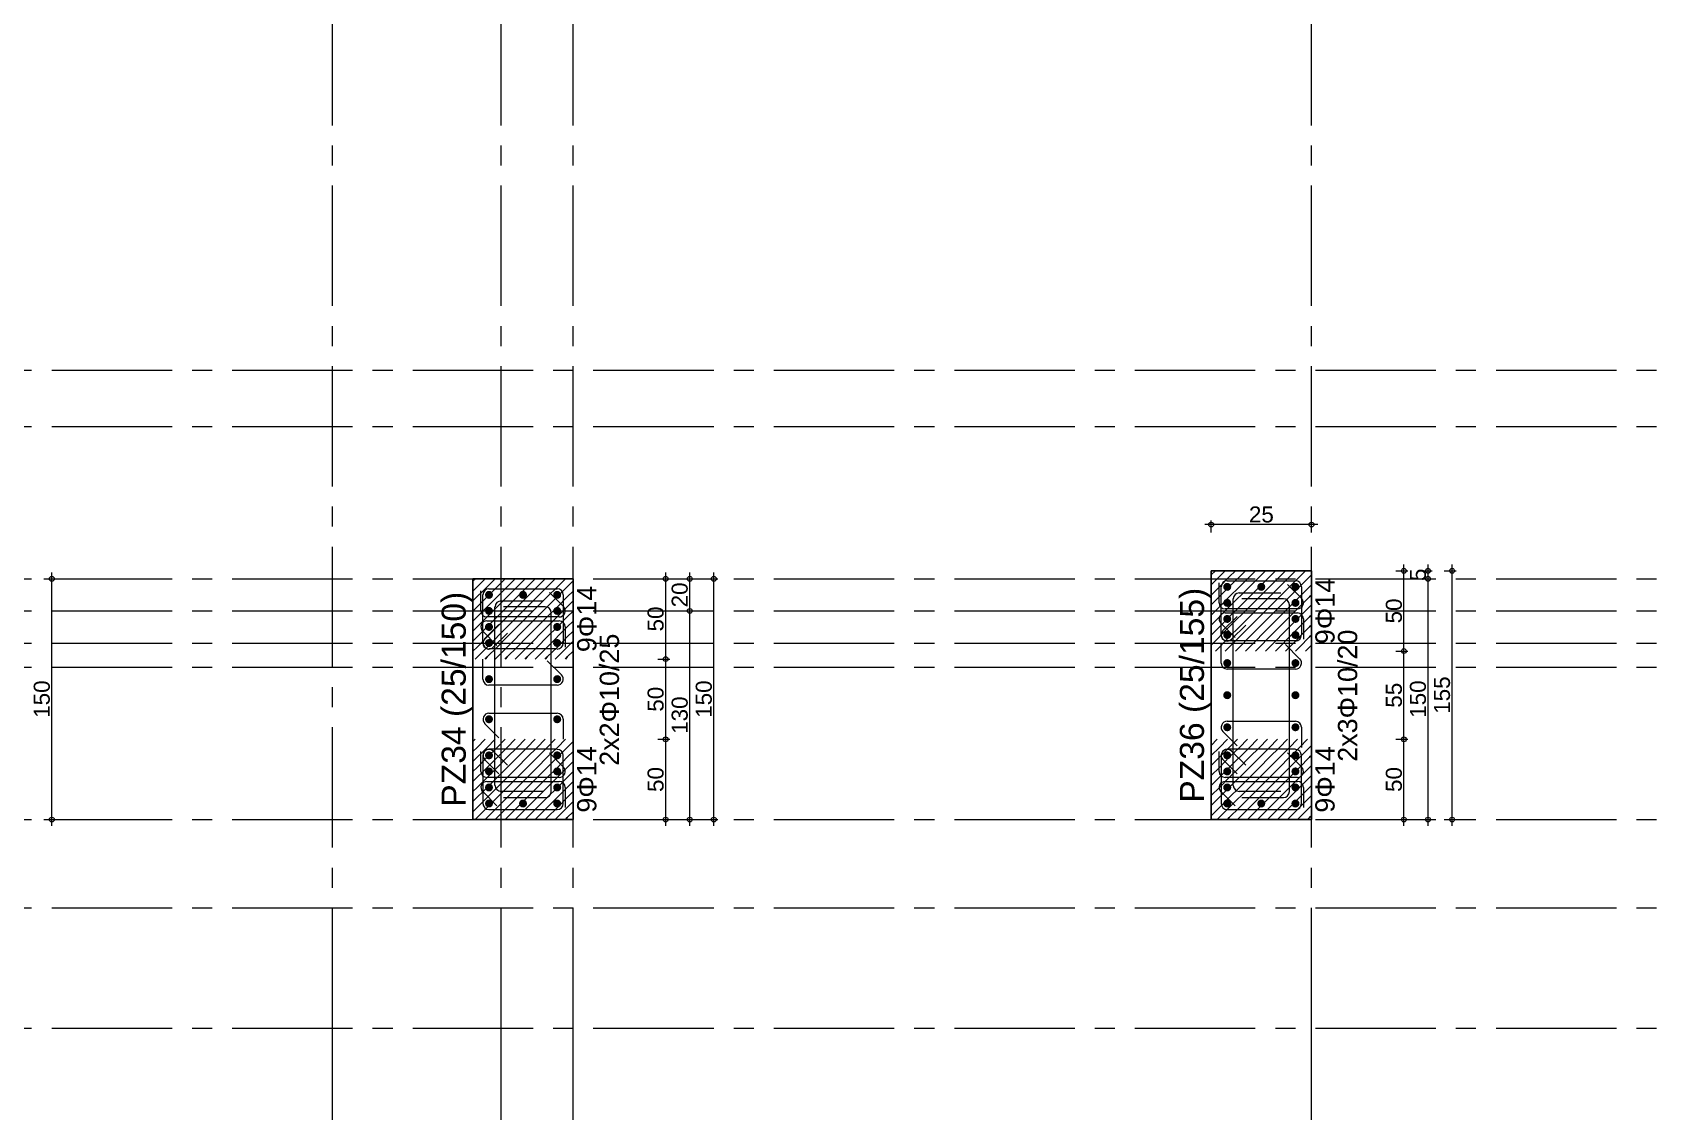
# Model space of a CAD drawing. Header units: millimetres. Extents: x 2232 to 85269, y -3593 to 5869.
# Drawn here: x 21319 to 22336, y 3123 to 3795 of the extents above; entities that cross this region are included whole.
import ezdxf

# ---------------------------------------------------------------- set-up
doc = ezdxf.new("R2010")
doc.units = ezdxf.units.MM
doc.linetypes.add('CENTER2', pattern=[112.5, 75, -12.5, 12.5, -12.5])
doc.linetypes.add('DASHDOT2', pattern=[12.7, 6.35, -3.175, 0, -3.175])
doc.layers.add('aks', color=251, linetype='DASHDOT2', lineweight=35)
for name, color, linetype in [('Donatı Yazısı', 7, 'Continuous'), ('Donatı Çizgisi', 7, 'Continuous'), ('Kolon', 7, 'Continuous'), ('Ölçülendirme', 7, 'Continuous')]:
    doc.layers.add(name, color=color, linetype=linetype)
doc.styles.add('arial_1_18', font='arial.ttf', dxfattribs={"height": 0.2})

# ---------------------------------------------------------------- blocks, each defined once
blk = doc.blocks.new('IDE999Entity6705')
at = {"layer": 'aks', "color": 250, "linetype": 'CENTER2', "lineweight": 5}
for points in [[(7721.2, 200), (7721.2, 2530)], [(7721.2, -100), (7721.2, 200)]]:
    blk.add_lwpolyline(points, dxfattribs=at)
blk = doc.blocks.new('IDE999Entity6712')
at = {"layer": 'aks', "color": 250, "linetype": 'CENTER2', "lineweight": 5}
for points in [[(8226.2, 200), (8226.2, 2530)], [(8226.2, -100), (8226.2, 200)]]:
    blk.add_lwpolyline(points, dxfattribs=at)
blk = doc.blocks.new('IDE999Entity6713')
at = {"layer": 'aks', "color": 250, "linetype": 'CENTER2', "lineweight": 5}
for points in [[(7616.2, 200), (7616.2, 2530)], [(7616.2, -100), (7616.2, 200)]]:
    blk.add_lwpolyline(points, dxfattribs=at)
blk = doc.blocks.new('IDE999Entity6714')
at = {"layer": 'aks', "color": 250, "linetype": 'CENTER2', "lineweight": 5}
for points in [[(7766.2, 200), (7766.2, 2530)], [(7766.2, -100), (7766.2, 200)]]:
    blk.add_lwpolyline(points, dxfattribs=at)
blk = doc.blocks.new('IDE999Entity6728')
at = {"layer": 'aks', "color": 250, "linetype": 'CENTER2', "lineweight": 5}
blk.add_lwpolyline([(6766.2, 610), (10026.2, 610)], dxfattribs=at)
blk = doc.blocks.new('IDE999Entity6729')
at = {"layer": 'aks', "color": 250, "linetype": 'CENTER2', "lineweight": 5}
blk.add_lwpolyline([(6766.2, 460), (10026.2, 460)], dxfattribs=at)
blk = doc.blocks.new('IDE999Entity6730')
at = {"layer": 'aks', "color": 250, "linetype": 'CENTER2', "lineweight": 5}
blk.add_lwpolyline([(6766.2, 480), (10026.2, 480)], dxfattribs=at)
blk = doc.blocks.new('IDE999Entity6731')
at = {"layer": 'aks', "color": 250, "linetype": 'CENTER2', "lineweight": 5}
blk.add_lwpolyline([(6766.2, 440), (10026.2, 440)], dxfattribs=at)
blk = doc.blocks.new('IDE999Entity6732')
at = {"layer": 'aks', "color": 250, "linetype": 'CENTER2', "lineweight": 5}
blk.add_lwpolyline([(6766.2, 575), (10026.2, 575)], dxfattribs=at)
blk = doc.blocks.new('IDE999Entity6733')
at = {"layer": 'aks', "color": 250, "linetype": 'CENTER2', "lineweight": 5}
blk.add_lwpolyline([(6766.2, 425), (10026.2, 425)], dxfattribs=at)
blk = doc.blocks.new('IDE999Entity6734')
at = {"layer": 'aks', "color": 250, "linetype": 'CENTER2', "lineweight": 5}
blk.add_lwpolyline([(6766.2, 330), (10026.2, 330)], dxfattribs=at)
blk = doc.blocks.new('IDE999Entity6735')
at = {"layer": 'aks', "color": 250, "linetype": 'CENTER2', "lineweight": 5}
blk.add_lwpolyline([(6766.2, 275), (10026.2, 275)], dxfattribs=at)
blk = doc.blocks.new('IDE999Entity6736')
at = {"layer": 'aks', "color": 250, "linetype": 'CENTER2', "lineweight": 5}
blk.add_lwpolyline([(6766.2, 200), (10026.2, 200)], dxfattribs=at)

msp = doc.modelspace()

# ---------------------------------------------------------------- hatches: boundary and pattern name
at = {"layer": 'Donatı Çizgisi', "linetype": 'Continuous', "lineweight": 5}
h = msp.add_hatch(color=5, dxfattribs=at)
edge = h.paths.add_edge_path(flags=0)
edge.add_arc((22063.2, 3449.6), 2.5, 0, 360)
h = msp.add_hatch(color=5, dxfattribs=at)
edge = h.paths.add_edge_path(flags=0)
edge.add_arc((22084.4, 3449.6), 2.5, 0, 360)
h = msp.add_hatch(color=5, dxfattribs=at)
edge = h.paths.add_edge_path(flags=0)
edge.add_arc((22105.7, 3449.6), 2.5, 0, 360)
h = msp.add_hatch(color=5, dxfattribs=at)
edge = h.paths.add_edge_path(flags=0)
edge.add_arc((21603.2, 3444.6), 2.5, 0, 360)
h = msp.add_hatch(color=5, dxfattribs=at)
edge = h.paths.add_edge_path(flags=0)
edge.add_arc((21624.4, 3444.6), 2.5, 0, 360)
h = msp.add_hatch(color=5, dxfattribs=at)
edge = h.paths.add_edge_path(flags=0)
edge.add_arc((21645.7, 3444.6), 2.5, 0, 360)
h = msp.add_hatch(color=5, dxfattribs=at)
edge = h.paths.add_edge_path(flags=0)
edge.add_arc((22063.2, 3439.6), 2.5, 0, 360)
h = msp.add_hatch(color=5, dxfattribs=at)
edge = h.paths.add_edge_path(flags=0)
edge.add_arc((22105.7, 3439.6), 2.5, 0, 360)
h = msp.add_hatch(color=5, dxfattribs=at)
edge = h.paths.add_edge_path(flags=0)
edge.add_arc((21603.2, 3434.6), 2.5, 0, 360)
h = msp.add_hatch(color=5, dxfattribs=at)
edge = h.paths.add_edge_path(flags=0)
edge.add_arc((21645.7, 3434.6), 2.5, 0, 360)
h = msp.add_hatch(color=5, dxfattribs=at)
edge = h.paths.add_edge_path(flags=0)
edge.add_arc((22063.2, 3429.6), 2.5, 0, 360)
h = msp.add_hatch(color=5, dxfattribs=at)
edge = h.paths.add_edge_path(flags=0)
edge.add_arc((22105.7, 3429.6), 2.5, 0, 360)
h = msp.add_hatch(color=5, dxfattribs=at)
edge = h.paths.add_edge_path(flags=0)
edge.add_arc((21603.2, 3424.6), 2.5, 0, 360)
h = msp.add_hatch(color=5, dxfattribs=at)
edge = h.paths.add_edge_path(flags=0)
edge.add_arc((21645.7, 3424.6), 2.5, 0, 360)
h = msp.add_hatch(color=5, dxfattribs=at)
edge = h.paths.add_edge_path(flags=0)
edge.add_arc((22063.2, 3419.6), 2.5, 0, 360)
h = msp.add_hatch(color=5, dxfattribs=at)
edge = h.paths.add_edge_path(flags=0)
edge.add_arc((22105.7, 3419.6), 2.5, 0, 360)
h = msp.add_hatch(color=5, dxfattribs=at)
edge = h.paths.add_edge_path(flags=0)
edge.add_arc((21603.2, 3414.6), 2.5, 0, 360)
h = msp.add_hatch(color=5, dxfattribs=at)
edge = h.paths.add_edge_path(flags=0)
edge.add_arc((21645.7, 3414.6), 2.5, 0, 360)
h = msp.add_hatch(color=5, dxfattribs=at)
edge = h.paths.add_edge_path(flags=0)
edge.add_arc((22063.2, 3402.1), 2.5, 0, 360)
h = msp.add_hatch(color=5, dxfattribs=at)
edge = h.paths.add_edge_path(flags=0)
edge.add_arc((22105.7, 3402.1), 2.5, 0, 360)
h = msp.add_hatch(color=5, dxfattribs=at)
edge = h.paths.add_edge_path(flags=0)
edge.add_arc((21603.2, 3392.1), 2.5, 0, 360)
h = msp.add_hatch(color=5, dxfattribs=at)
edge = h.paths.add_edge_path(flags=0)
edge.add_arc((21645.7, 3392.1), 2.5, 0, 360)
h = msp.add_hatch(color=5, dxfattribs=at)
edge = h.paths.add_edge_path(flags=0)
edge.add_arc((22063.2, 3382.1), 2.5, 0, 360)
h = msp.add_hatch(color=5, dxfattribs=at)
edge = h.paths.add_edge_path(flags=0)
edge.add_arc((22105.7, 3382.1), 2.5, 0, 360)
h = msp.add_hatch(color=5, dxfattribs=at)
edge = h.paths.add_edge_path(flags=0)
edge.add_arc((21603.2, 3367.1), 2.5, 0, 360)
h = msp.add_hatch(color=5, dxfattribs=at)
edge = h.paths.add_edge_path(flags=0)
edge.add_arc((21645.7, 3367.1), 2.5, 0, 360)
h = msp.add_hatch(color=5, dxfattribs=at)
edge = h.paths.add_edge_path(flags=0)
edge.add_arc((22063.2, 3362.1), 2.5, 0, 360)
h = msp.add_hatch(color=5, dxfattribs=at)
edge = h.paths.add_edge_path(flags=0)
edge.add_arc((22105.7, 3362.1), 2.5, 0, 360)
h = msp.add_hatch(color=5, dxfattribs=at)
edge = h.paths.add_edge_path(flags=0)
edge.add_arc((21603.2, 3344.6), 2.5, 0, 360)
h = msp.add_hatch(color=5, dxfattribs=at)
edge = h.paths.add_edge_path(flags=0)
edge.add_arc((21645.7, 3344.6), 2.5, 0, 360)
h = msp.add_hatch(color=5, dxfattribs=at)
edge = h.paths.add_edge_path(flags=0)
edge.add_arc((22063.2, 3344.6), 2.5, 0, 360)
h = msp.add_hatch(color=5, dxfattribs=at)
edge = h.paths.add_edge_path(flags=0)
edge.add_arc((22105.7, 3344.6), 2.5, 0, 360)
h = msp.add_hatch(color=5, dxfattribs=at)
edge = h.paths.add_edge_path(flags=0)
edge.add_arc((21603.2, 3334.6), 2.5, 0, 360)
h = msp.add_hatch(color=5, dxfattribs=at)
edge = h.paths.add_edge_path(flags=0)
edge.add_arc((21645.7, 3334.6), 2.5, 0, 360)
h = msp.add_hatch(color=5, dxfattribs=at)
edge = h.paths.add_edge_path(flags=0)
edge.add_arc((22063.2, 3334.6), 2.5, 0, 360)
h = msp.add_hatch(color=5, dxfattribs=at)
edge = h.paths.add_edge_path(flags=0)
edge.add_arc((22105.7, 3334.6), 2.5, 0, 360)
h = msp.add_hatch(color=5, dxfattribs=at)
edge = h.paths.add_edge_path(flags=0)
edge.add_arc((21603.2, 3324.6), 2.5, 0, 360)
h = msp.add_hatch(color=5, dxfattribs=at)
edge = h.paths.add_edge_path(flags=0)
edge.add_arc((21645.7, 3324.6), 2.5, 0, 360)
h = msp.add_hatch(color=5, dxfattribs=at)
edge = h.paths.add_edge_path(flags=0)
edge.add_arc((22063.2, 3324.6), 2.5, 0, 360)
h = msp.add_hatch(color=5, dxfattribs=at)
edge = h.paths.add_edge_path(flags=0)
edge.add_arc((22105.7, 3324.6), 2.5, 0, 360)
h = msp.add_hatch(color=5, dxfattribs=at)
edge = h.paths.add_edge_path(flags=0)
edge.add_arc((21603.2, 3314.6), 2.5, 0, 360)
h = msp.add_hatch(color=5, dxfattribs=at)
edge = h.paths.add_edge_path(flags=0)
edge.add_arc((21624.4, 3314.6), 2.5, 0, 360)
h = msp.add_hatch(color=5, dxfattribs=at)
edge = h.paths.add_edge_path(flags=0)
edge.add_arc((21645.7, 3314.6), 2.5, 0, 360)
h = msp.add_hatch(color=5, dxfattribs=at)
edge = h.paths.add_edge_path(flags=0)
edge.add_arc((22063.2, 3314.6), 2.5, 0, 360)
h = msp.add_hatch(color=5, dxfattribs=at)
edge = h.paths.add_edge_path(flags=0)
edge.add_arc((22084.4, 3314.6), 2.5, 0, 360)
h = msp.add_hatch(color=5, dxfattribs=at)
edge = h.paths.add_edge_path(flags=0)
edge.add_arc((22105.7, 3314.6), 2.5, 0, 360)

# ---------------------------------------------------------------- linework, layer by layer
at = {"layer": 'Donatı Çizgisi', "color": 1, "linetype": 'Continuous', "lineweight": 5}
for points in [[(22058.2, 3439.6), (22058.2, 3452.1)], [(22100.8, 3451.1), (22109.6, 3442.3)], [(21598.2, 3434.6), (21598.2, 3447.1)], [(21610.7, 3440.9), (21636.7, 3440.9)], [(21640.8, 3446.1), (21649.6, 3437.3)], [(22066.9, 3325.9), (22066.9, 3442.1)], [(22070.7, 3445.9), (22096.7, 3445.9)], [(22098.2, 3442.1), (22072.2, 3442.1)], [(21646.9, 3430.9), (21601.9, 3430.9)], [(21606.9, 3325.9), (21606.9, 3437.1)], [(21638.2, 3437.1), (21612.2, 3437.1)], [(21641.9, 3322.1), (21641.9, 3433.4)], [(22106.9, 3435.9), (22061.9, 3435.9)], [(22061.9, 3433.4), (22106.9, 3433.4)], [(22101.9, 3322.1), (22101.9, 3438.4)], [(22110.7, 3429.6), (22110.7, 3417.1)], [(21608.1, 3413.1), (21599.3, 3422)], [(21601.9, 3428.4), (21646.9, 3428.4)], [(21650.7, 3424.6), (21650.7, 3412.1)], [(22068.1, 3418.1), (22059.3, 3427)], [(22059.4, 3402.1), (22059.4, 3414.6)], [(22099.5, 3413.6), (22108.3, 3404.8)], [(21599.4, 3392.1), (21599.4, 3404.6)], [(21639.5, 3403.6), (21648.3, 3394.8)], [(22105.7, 3398.4), (22063.2, 3398.4)], [(21645.7, 3388.4), (21603.2, 3388.4)], [(21603.2, 3370.9), (21645.7, 3370.9)], [(21609.4, 3355.6), (21600.5, 3364.5)], [(21649.4, 3367.1), (21649.4, 3354.6)], [(22069.4, 3350.6), (22060.5, 3359.5)], [(22063.2, 3365.9), (22105.7, 3365.9)], [(22109.4, 3362.1), (22109.4, 3349.6)], [(21598.2, 3334.6), (21598.2, 3347.1)], [(22058.2, 3334.6), (22058.2, 3347.1)], [(21640.8, 3346.1), (21649.6, 3337.3)], [(22100.8, 3346.1), (22109.6, 3337.3)], [(21646.9, 3330.9), (21601.9, 3330.9)], [(21601.9, 3328.4), (21646.9, 3328.4)], [(22106.9, 3330.9), (22061.9, 3330.9)], [(22061.9, 3328.4), (22106.9, 3328.4)], [(21608.1, 3313.1), (21599.3, 3322)], [(21636.7, 3322.1), (21610.7, 3322.1)], [(21612.2, 3318.4), (21638.2, 3318.4)], [(21650.7, 3324.6), (21650.7, 3312.1)], [(22068.1, 3313.1), (22059.3, 3322)], [(22096.7, 3322.1), (22070.7, 3322.1)], [(22072.2, 3318.4), (22098.2, 3318.4)], [(22110.7, 3324.6), (22110.7, 3312.1)]]:
    msp.add_lwpolyline(points, dxfattribs=at)
at = {"layer": 'Donatı Çizgisi', "color": 5, "linetype": 'Continuous', "lineweight": 5}
for points in [[(22059.4, 3419.6), (22059.4, 3449.6)], [(22063.2, 3453.4), (22105.7, 3453.4)], [(22109.4, 3449.6), (22109.4, 3419.6)], [(21599.4, 3414.6), (21599.4, 3444.6)], [(21603.2, 3448.4), (21645.7, 3448.4)], [(21649.4, 3444.6), (21649.4, 3414.6)], [(22060.5, 3422.3), (22069.4, 3431.1)], [(21600.5, 3417.3), (21609.4, 3426.1)], [(21614.7, 3420.8), (21605.8, 3412)], [(22074.7, 3425.8), (22065.8, 3417)], [(21645.7, 3410.9), (21603.2, 3410.9)], [(22105.7, 3415.9), (22063.2, 3415.9)], [(21645.7, 3348.4), (21603.2, 3348.4)], [(21614.7, 3338.4), (21605.8, 3347.3)], [(22105.7, 3348.4), (22063.2, 3348.4)], [(22074.7, 3338.4), (22065.8, 3347.3)], [(21599.4, 3344.6), (21599.4, 3314.6)], [(21600.5, 3342), (21609.4, 3333.1)], [(21649.4, 3314.6), (21649.4, 3344.6)], [(22059.4, 3344.6), (22059.4, 3314.6)], [(22060.5, 3342), (22069.4, 3333.1)], [(22109.4, 3314.6), (22109.4, 3344.6)], [(21603.2, 3310.9), (21645.7, 3310.9)], [(22063.2, 3310.9), (22105.7, 3310.9)]]:
    msp.add_lwpolyline(points, dxfattribs=at)
for centre, start, end in [((22063.2, 3449.6), 90, 180), ((22105.7, 3449.6), 0, 90), ((21603.2, 3444.6), 90, 180), ((21645.7, 3444.6), 0, 90), ((22063.2, 3419.6), 135, 270), ((22063.2, 3419.6), 180, 315), ((22105.7, 3419.6), 270, 0), ((21603.2, 3414.6), 135, 270), ((21603.2, 3414.6), 180, 315), ((21645.7, 3414.6), 270, 0), ((21603.2, 3344.6), 45, 180), ((21603.2, 3344.6), 90, 225), ((21645.7, 3344.6), 0, 90), ((22063.2, 3344.6), 45, 180), ((22063.2, 3344.6), 90, 225), ((22105.7, 3344.6), 0, 90), ((21603.2, 3314.6), 180, 270), ((21645.7, 3314.6), 270, 0), ((22063.2, 3314.6), 180, 270), ((22105.7, 3314.6), 270, 0)]:
    msp.add_arc(centre, 3.75, start, end, dxfattribs=at)
at = {"layer": 'Donatı Çizgisi', "color": 1, "linetype": 'Continuous', "lineweight": 5}
for centre, start, end in [((21610.7, 3437.1), 90, 180), ((22061.9, 3439.6), 180, 270), ((22070.7, 3442.1), 90, 180), ((22098.2, 3438.4), 0, 90), ((22106.9, 3439.6), 270, 45), ((21601.9, 3434.6), 180, 270), ((21638.2, 3433.4), 0, 90), ((21646.9, 3434.6), 270, 45), ((22061.9, 3429.6), 90, 225), ((22106.9, 3429.6), 0, 90), ((21601.9, 3424.6), 90, 225), ((21646.9, 3424.6), 0, 90), ((22063.2, 3402.1), 180, 270), ((22105.7, 3402.1), 270, 45), ((21603.2, 3392.1), 180, 270), ((21645.7, 3392.1), 270, 45), ((21603.2, 3367.1), 90, 225), ((21645.7, 3367.1), 0, 90), ((22063.2, 3362.1), 90, 225), ((22105.7, 3362.1), 0, 90), ((21646.9, 3334.6), 270, 45), ((22106.9, 3334.6), 270, 45), ((21601.9, 3334.6), 180, 270), ((21601.9, 3324.6), 90, 225), ((21646.9, 3324.6), 0, 90), ((22061.9, 3334.6), 180, 270), ((22061.9, 3324.6), 90, 225), ((22106.9, 3324.6), 0, 90), ((21610.7, 3325.9), 180, 270), ((21638.2, 3322.1), 270, 0), ((22070.7, 3325.9), 180, 270), ((22098.2, 3322.1), 270, 0)]:
    msp.add_arc(centre, 3.75, start, end, dxfattribs=at)
at = {"layer": 'Kolon', "color": 251, "linetype": 'Continuous', "lineweight": -3}
for points in [[(22053.2, 3450.8), (22062, 3459.6)], [(22053.2, 3457), (22055.8, 3459.6)], [(22064.5, 3449.6), (22074.5, 3459.6)], [(22064.5, 3455.9), (22068.3, 3459.6)], [(22077, 3449.6), (22087, 3459.6)], [(22077, 3455.9), (22080.8, 3459.6)], [(22089.5, 3449.6), (22099.5, 3459.6)], [(22089.5, 3455.9), (22093.3, 3459.6)], [(22102, 3449.6), (22112, 3459.6)], [(22102, 3455.9), (22105.8, 3459.6)], [(21593.2, 3453.3), (21594.5, 3454.6)], [(21593.2, 3440.8), (21602, 3449.6)], [(21593.2, 3447), (21595.8, 3449.6)], [(21595.8, 3449.6), (21600.8, 3454.6)], [(21602, 3449.6), (21607, 3454.6)], [(21602, 3437.1), (21614.5, 3449.6)], [(21602, 3443.4), (21608.3, 3449.6)], [(21608.3, 3449.6), (21613.3, 3454.6)], [(21614.5, 3449.6), (21619.5, 3454.6)], [(21614.5, 3437.1), (21627, 3449.6)], [(21614.5, 3443.4), (21620.8, 3449.6)], [(21620.8, 3449.6), (21625.8, 3454.6)], [(21627, 3449.6), (21632, 3454.6)], [(21627, 3437.1), (21639.5, 3449.6)], [(21627, 3443.4), (21633.3, 3449.6)], [(21633.3, 3449.6), (21638.3, 3454.6)], [(21639.5, 3449.6), (21644.5, 3454.6)], [(21639.5, 3437.1), (21652, 3449.6)], [(21639.5, 3443.4), (21645.8, 3449.6)], [(21645.8, 3449.6), (21650.8, 3454.6)], [(21652, 3449.6), (21655.7, 3453.3)], [(22053.2, 3438.3), (22064.5, 3449.6)], [(22053.2, 3444.5), (22058.3, 3449.6)], [(22058.3, 3449.6), (22064.5, 3455.9)], [(22064.5, 3437.1), (22077, 3449.6)], [(22064.5, 3443.4), (22070.8, 3449.6)], [(22070.8, 3449.6), (22077, 3455.9)], [(22077, 3437.1), (22089.5, 3449.6)], [(22077, 3443.4), (22083.3, 3449.6)], [(22083.3, 3449.6), (22089.5, 3455.9)], [(22089.5, 3437.1), (22102, 3449.6)], [(22089.5, 3443.4), (22095.8, 3449.6)], [(22095.8, 3449.6), (22102, 3455.9)], [(22102, 3437.1), (22114.5, 3449.6)], [(22102, 3443.4), (22108.3, 3449.6)], [(22108.3, 3449.6), (22114.5, 3455.9)], [(22114.5, 3455.9), (22115.7, 3457)], [(22114.5, 3449.6), (22115.7, 3450.8)], [(21595.8, 3437.1), (21602, 3443.4)], [(21608.3, 3437.1), (21614.5, 3443.4)], [(21620.8, 3437.1), (21627, 3443.4)], [(21633.3, 3437.1), (21639.5, 3443.4)], [(21645.8, 3437.1), (21652, 3443.4)], [(21652, 3443.4), (21655.7, 3447)], [(21652, 3437.1), (21655.7, 3440.8)], [(22058.3, 3437.1), (22064.5, 3443.4)], [(22070.8, 3437.1), (22077, 3443.4)], [(22083.3, 3437.1), (22089.5, 3443.4)], [(22095.8, 3437.1), (22102, 3443.4)], [(22108.3, 3437.1), (22114.5, 3443.4)], [(22114.5, 3443.4), (22115.7, 3444.5)], [(21593.2, 3428.3), (21602, 3437.1)], [(21593.2, 3434.5), (21595.8, 3437.1)], [(21595.8, 3424.6), (21602, 3430.9)], [(21602, 3424.6), (21614.5, 3437.1)], [(21602, 3430.9), (21608.3, 3437.1)], [(21608.3, 3424.6), (21614.5, 3430.9)], [(21614.5, 3424.6), (21627, 3437.1)], [(21614.5, 3430.9), (21620.8, 3437.1)], [(21620.8, 3424.6), (21627, 3430.9)], [(21627, 3424.6), (21639.5, 3437.1)], [(21627, 3430.9), (21633.3, 3437.1)], [(21633.3, 3424.6), (21639.5, 3430.9)], [(21639.5, 3424.6), (21652, 3437.1)], [(21639.5, 3430.9), (21645.8, 3437.1)], [(21645.8, 3424.6), (21652, 3430.9)], [(21652, 3430.9), (21655.7, 3434.5)], [(22053.2, 3425.8), (22064.5, 3437.1)], [(22053.2, 3432), (22058.3, 3437.1)], [(22058.3, 3424.6), (22064.5, 3430.9)], [(22064.5, 3424.6), (22077, 3437.1)], [(22064.5, 3430.9), (22070.8, 3437.1)], [(22070.8, 3424.6), (22077, 3430.9)], [(22077, 3424.6), (22089.5, 3437.1)], [(22077, 3430.9), (22083.3, 3437.1)], [(22083.3, 3424.6), (22089.5, 3430.9)], [(22089.5, 3424.6), (22102, 3437.1)], [(22089.5, 3430.9), (22095.8, 3437.1)], [(22095.8, 3424.6), (22102, 3430.9)], [(22102, 3424.6), (22114.5, 3437.1)], [(22102, 3430.9), (22108.3, 3437.1)], [(22108.3, 3424.6), (22114.5, 3430.9)], [(22114.5, 3437.1), (22115.7, 3438.3)], [(22114.5, 3430.9), (22115.7, 3432)], [(21593.2, 3415.8), (21602, 3424.6)], [(21593.2, 3422), (21595.8, 3424.6)], [(21595.8, 3412.1), (21602, 3418.4)], [(21602, 3412.1), (21614.5, 3424.6)], [(21602, 3418.4), (21608.3, 3424.6)], [(21608.3, 3412.1), (21614.5, 3418.4)], [(21614.5, 3412.1), (21627, 3424.6)], [(21614.5, 3418.4), (21620.8, 3424.6)], [(21620.8, 3412.1), (21627, 3418.4)], [(21627, 3412.1), (21639.5, 3424.6)], [(21627, 3418.4), (21633.3, 3424.6)], [(21633.3, 3412.1), (21639.5, 3418.4)], [(21639.5, 3412.1), (21652, 3424.6)], [(21639.5, 3418.4), (21645.8, 3424.6)], [(21645.8, 3412.1), (21652, 3418.4)], [(21652, 3424.6), (21655.7, 3428.3)], [(21652, 3418.4), (21655.7, 3422)], [(22053.2, 3413.3), (22064.5, 3424.6)], [(22053.2, 3419.5), (22058.3, 3424.6)], [(22058.3, 3412.1), (22064.5, 3418.4)], [(22064.5, 3412.1), (22077, 3424.6)], [(22064.5, 3418.4), (22070.8, 3424.6)], [(22070.8, 3412.1), (22077, 3418.4)], [(22077, 3412.1), (22089.5, 3424.6)], [(22077, 3418.4), (22083.3, 3424.6)], [(22083.3, 3412.1), (22089.5, 3418.4)], [(22089.5, 3412.1), (22102, 3424.6)], [(22089.5, 3418.4), (22095.8, 3424.6)], [(22095.8, 3412.1), (22102, 3418.4)], [(22102, 3412.1), (22114.5, 3424.6)], [(22102, 3418.4), (22108.3, 3424.6)], [(22108.3, 3412.1), (22114.5, 3418.4)], [(22114.5, 3424.6), (22115.7, 3425.8)], [(22114.5, 3418.4), (22115.7, 3419.5)], [(21593.2, 3409.5), (21595.8, 3412.1)], [(21594.5, 3404.6), (21602, 3412.1)], [(21602, 3405.9), (21608.3, 3412.1)], [(21607, 3404.6), (21614.5, 3412.1)], [(21614.5, 3405.9), (21620.8, 3412.1)], [(21619.5, 3404.6), (21627, 3412.1)], [(21627, 3405.9), (21633.3, 3412.1)], [(21632, 3404.6), (21639.5, 3412.1)], [(21639.5, 3405.9), (21645.8, 3412.1)], [(21644.5, 3404.6), (21652, 3412.1)], [(21652, 3412.1), (21655.7, 3415.8)], [(21652, 3405.9), (21655.7, 3409.5)], [(22055.8, 3409.6), (22058.3, 3412.1)], [(22062, 3409.6), (22064.5, 3412.1)], [(22068.3, 3409.6), (22070.8, 3412.1)], [(22074.5, 3409.6), (22077, 3412.1)], [(22080.8, 3409.6), (22083.3, 3412.1)], [(22087, 3409.6), (22089.5, 3412.1)], [(22093.3, 3409.6), (22095.8, 3412.1)], [(22099.5, 3409.6), (22102, 3412.1)], [(22105.8, 3409.6), (22108.3, 3412.1)], [(22112, 3409.6), (22114.5, 3412.1)], [(22114.5, 3412.1), (22115.7, 3413.3)], [(21600.8, 3404.6), (21602, 3405.9)], [(21613.3, 3404.6), (21614.5, 3405.9)], [(21625.8, 3404.6), (21627, 3405.9)], [(21638.3, 3404.6), (21639.5, 3405.9)], [(21650.8, 3404.6), (21652, 3405.9)], [(21593.2, 3353.3), (21594.5, 3354.6)], [(21593.2, 3340.8), (21602, 3349.6)], [(21593.2, 3347), (21595.8, 3349.6)], [(21595.8, 3349.6), (21600.8, 3354.6)], [(21602, 3349.6), (21607, 3354.6)], [(21602, 3337.1), (21614.5, 3349.6)], [(21602, 3343.4), (21608.3, 3349.6)], [(21608.3, 3349.6), (21613.3, 3354.6)], [(21614.5, 3349.6), (21619.5, 3354.6)], [(21614.5, 3337.1), (21627, 3349.6)], [(21614.5, 3343.4), (21620.8, 3349.6)], [(21620.8, 3349.6), (21625.8, 3354.6)], [(21627, 3349.6), (21632, 3354.6)], [(21627, 3337.1), (21639.5, 3349.6)], [(21627, 3343.4), (21633.3, 3349.6)], [(21633.3, 3349.6), (21638.3, 3354.6)], [(21639.5, 3349.6), (21644.5, 3354.6)], [(21639.5, 3337.1), (21652, 3349.6)], [(21639.5, 3343.4), (21645.8, 3349.6)], [(21645.8, 3349.6), (21650.8, 3354.6)], [(21652, 3349.6), (21655.7, 3353.3)], [(22053.2, 3350.8), (22057, 3354.6)], [(22053.2, 3338.3), (22064.5, 3349.6)], [(22053.2, 3344.5), (22058.3, 3349.6)], [(22058.3, 3349.6), (22063.3, 3354.6)], [(22064.5, 3349.6), (22069.5, 3354.6)], [(22064.5, 3337.1), (22077, 3349.6)], [(22064.5, 3343.4), (22070.8, 3349.6)], [(22070.8, 3349.6), (22075.8, 3354.6)], [(22077, 3349.6), (22082, 3354.6)], [(22077, 3337.1), (22089.5, 3349.6)], [(22077, 3343.4), (22083.3, 3349.6)], [(22083.3, 3349.6), (22088.3, 3354.6)], [(22089.5, 3349.6), (22094.5, 3354.6)], [(22089.5, 3337.1), (22102, 3349.6)], [(22089.5, 3343.4), (22095.8, 3349.6)], [(22095.8, 3349.6), (22100.8, 3354.6)], [(22102, 3349.6), (22107, 3354.6)], [(22102, 3337.1), (22114.5, 3349.6)], [(22102, 3343.4), (22108.3, 3349.6)], [(22108.3, 3349.6), (22113.3, 3354.6)], [(22114.5, 3349.6), (22115.7, 3350.8)], [(21593.2, 3328.3), (21602, 3337.1)], [(21593.2, 3334.5), (21595.8, 3337.1)], [(21595.8, 3337.1), (21602, 3343.4)], [(21602, 3324.6), (21614.5, 3337.1)], [(21602, 3330.9), (21608.3, 3337.1)], [(21608.3, 3337.1), (21614.5, 3343.4)], [(21614.5, 3324.6), (21627, 3337.1)], [(21614.5, 3330.9), (21620.8, 3337.1)], [(21620.8, 3337.1), (21627, 3343.4)], [(21627, 3324.6), (21639.5, 3337.1)], [(21627, 3330.9), (21633.3, 3337.1)], [(21633.3, 3337.1), (21639.5, 3343.4)], [(21639.5, 3324.6), (21652, 3337.1)], [(21639.5, 3330.9), (21645.8, 3337.1)], [(21645.8, 3337.1), (21652, 3343.4)], [(21652, 3343.4), (21655.7, 3347)], [(21652, 3337.1), (21655.7, 3340.8)], [(22053.2, 3325.8), (22064.5, 3337.1)], [(22053.2, 3332), (22058.3, 3337.1)], [(22058.3, 3337.1), (22064.5, 3343.4)], [(22064.5, 3324.6), (22077, 3337.1)], [(22064.5, 3330.9), (22070.8, 3337.1)], [(22070.8, 3337.1), (22077, 3343.4)], [(22077, 3324.6), (22089.5, 3337.1)], [(22077, 3330.9), (22083.3, 3337.1)], [(22083.3, 3337.1), (22089.5, 3343.4)], [(22089.5, 3324.6), (22102, 3337.1)], [(22089.5, 3330.9), (22095.8, 3337.1)], [(22095.8, 3337.1), (22102, 3343.4)], [(22102, 3324.6), (22114.5, 3337.1)], [(22102, 3330.9), (22108.3, 3337.1)], [(22108.3, 3337.1), (22114.5, 3343.4)], [(22114.5, 3343.4), (22115.7, 3344.5)], [(22114.5, 3337.1), (22115.7, 3338.3)], [(21595.8, 3324.6), (21602, 3330.9)], [(21608.3, 3324.6), (21614.5, 3330.9)], [(21620.8, 3324.6), (21627, 3330.9)], [(21633.3, 3324.6), (21639.5, 3330.9)], [(21645.8, 3324.6), (21652, 3330.9)], [(21652, 3330.9), (21655.7, 3334.5)], [(21652, 3324.6), (21655.7, 3328.3)], [(22058.3, 3324.6), (22064.5, 3330.9)], [(22070.8, 3324.6), (22077, 3330.9)], [(22083.3, 3324.6), (22089.5, 3330.9)], [(22095.8, 3324.6), (22102, 3330.9)], [(22108.3, 3324.6), (22114.5, 3330.9)], [(22114.5, 3330.9), (22115.7, 3332)], [(21593.2, 3315.8), (21602, 3324.6)], [(21593.2, 3322), (21595.8, 3324.6)], [(21595.8, 3312.1), (21602, 3318.4)], [(21602, 3312.1), (21614.5, 3324.6)], [(21602, 3318.4), (21608.3, 3324.6)], [(21608.3, 3312.1), (21614.5, 3318.4)], [(21614.5, 3312.1), (21627, 3324.6)], [(21614.5, 3318.4), (21620.8, 3324.6)], [(21620.8, 3312.1), (21627, 3318.4)], [(21627, 3312.1), (21639.5, 3324.6)], [(21627, 3318.4), (21633.3, 3324.6)], [(21633.3, 3312.1), (21639.5, 3318.4)], [(21639.5, 3312.1), (21652, 3324.6)], [(21639.5, 3318.4), (21645.8, 3324.6)], [(21645.8, 3312.1), (21652, 3318.4)], [(21652, 3318.4), (21655.7, 3322)], [(22053.2, 3313.3), (22064.5, 3324.6)], [(22053.2, 3319.5), (22058.3, 3324.6)], [(22058.3, 3312.1), (22064.5, 3318.4)], [(22064.5, 3312.1), (22077, 3324.6)], [(22064.5, 3318.4), (22070.8, 3324.6)], [(22070.8, 3312.1), (22077, 3318.4)], [(22077, 3312.1), (22089.5, 3324.6)], [(22077, 3318.4), (22083.3, 3324.6)], [(22083.3, 3312.1), (22089.5, 3318.4)], [(22089.5, 3312.1), (22102, 3324.6)], [(22089.5, 3318.4), (22095.8, 3324.6)], [(22095.8, 3312.1), (22102, 3318.4)], [(22102, 3312.1), (22114.5, 3324.6)], [(22102, 3318.4), (22108.3, 3324.6)], [(22108.3, 3312.1), (22114.5, 3318.4)], [(22114.5, 3324.6), (22115.7, 3325.8)], [(22114.5, 3318.4), (22115.7, 3319.5)], [(21593.2, 3309.5), (21595.8, 3312.1)], [(21594.5, 3304.6), (21602, 3312.1)], [(21602, 3305.9), (21608.3, 3312.1)], [(21607, 3304.6), (21614.5, 3312.1)], [(21614.5, 3305.9), (21620.8, 3312.1)], [(21619.5, 3304.6), (21627, 3312.1)], [(21627, 3305.9), (21633.3, 3312.1)], [(21632, 3304.6), (21639.5, 3312.1)], [(21639.5, 3305.9), (21645.8, 3312.1)], [(21644.5, 3304.6), (21652, 3312.1)], [(21652, 3312.1), (21655.7, 3315.8)], [(21652, 3305.9), (21655.7, 3309.5)], [(22053.2, 3307), (22058.3, 3312.1)], [(22057, 3304.6), (22064.5, 3312.1)], [(22064.5, 3305.9), (22070.8, 3312.1)], [(22069.5, 3304.6), (22077, 3312.1)], [(22077, 3305.9), (22083.3, 3312.1)], [(22082, 3304.6), (22089.5, 3312.1)], [(22089.5, 3305.9), (22095.8, 3312.1)], [(22094.5, 3304.6), (22102, 3312.1)], [(22102, 3305.9), (22108.3, 3312.1)], [(22107, 3304.6), (22114.5, 3312.1)], [(22114.5, 3312.1), (22115.7, 3313.3)], [(22114.5, 3305.9), (22115.7, 3307)], [(21600.8, 3304.6), (21602, 3305.9)], [(21613.3, 3304.6), (21614.5, 3305.9)], [(21625.8, 3304.6), (21627, 3305.9)], [(21638.3, 3304.6), (21639.5, 3305.9)], [(21650.8, 3304.6), (21652, 3305.9)], [(22063.3, 3304.6), (22064.5, 3305.9)], [(22075.8, 3304.6), (22077, 3305.9)], [(22088.3, 3304.6), (22089.5, 3305.9)], [(22100.8, 3304.6), (22102, 3305.9)], [(22113.3, 3304.6), (22114.5, 3305.9)]]:
    msp.add_lwpolyline(points, dxfattribs=at)
at = {"layer": 'Kolon', "color": 33, "linetype": 'Continuous', "lineweight": -3}
for points in [[(22053.2, 3304.6), (22053.2, 3459.6)], [(22053.2, 3459.6), (22115.7, 3459.6)], [(22115.7, 3304.6), (22115.7, 3459.6)], [(21593.2, 3304.6), (21593.2, 3454.6)], [(21593.2, 3454.6), (21655.7, 3454.6)], [(21655.7, 3304.6), (21655.7, 3454.6)], [(21593.2, 3304.6), (21655.7, 3304.6)], [(22053.2, 3304.6), (22115.7, 3304.6)]]:
    msp.add_lwpolyline(points, dxfattribs=at)
at = {"layer": 'Ölçülendirme', "color": 5, "linetype": 'Continuous', "lineweight": 5}
for points in [[(22053.2, 3483.4), (22053.2, 3490.9)], [(22115.7, 3483.4), (22115.7, 3490.9)], [(22119.7, 3488.4), (22049.2, 3488.4)], [(22168.3, 3459.6), (22175.8, 3459.6)], [(22173.3, 3300.6), (22173.3, 3463.6)], [(22183.3, 3459.6), (22190.8, 3459.6)], [(22188.3, 3300.6), (22188.3, 3463.6)], [(22198.3, 3459.6), (22205.8, 3459.6)], [(22203.3, 3300.6), (22203.3, 3463.6)], [(21325.8, 3454.6), (21333.3, 3454.6)], [(21330.8, 3300.6), (21330.8, 3458.6)], [(21708.3, 3454.6), (21715.8, 3454.6)], [(21713.3, 3300.6), (21713.3, 3458.6)], [(21723.3, 3454.6), (21730.8, 3454.6)], [(21728.3, 3300.6), (21728.3, 3458.6)], [(21738.3, 3454.6), (21745.8, 3454.6)], [(21743.3, 3300.6), (21743.3, 3458.6)], [(22183.3, 3454.6), (22190.8, 3454.6)], [(21723.3, 3434.6), (21730.8, 3434.6)], [(22168.3, 3409.6), (22175.8, 3409.6)], [(21708.3, 3404.6), (21715.8, 3404.6)], [(21708.3, 3354.6), (21715.8, 3354.6)], [(22168.3, 3354.6), (22175.8, 3354.6)], [(21325.8, 3304.6), (21333.3, 3304.6)], [(21708.3, 3304.6), (21715.8, 3304.6)], [(21723.3, 3304.6), (21730.8, 3304.6)], [(21738.3, 3304.6), (21745.8, 3304.6)], [(22168.3, 3304.6), (22175.8, 3304.6)], [(22183.3, 3304.6), (22190.8, 3304.6)], [(22198.3, 3304.6), (22205.8, 3304.6)]]:
    msp.add_lwpolyline(points, dxfattribs=at)
for centre in [(22053.2, 3488.4), (22115.7, 3488.4), (22173.3, 3459.6), (22188.3, 3459.6), (22203.3, 3459.6), (21330.8, 3454.6), (21713.3, 3454.6), (21728.3, 3454.6), (21743.3, 3454.6), (22188.3, 3454.6), (21728.3, 3434.6), (22173.3, 3409.6), (21713.3, 3404.6), (21713.3, 3354.6), (22173.3, 3354.6), (21330.8, 3304.6), (21713.3, 3304.6), (21728.3, 3304.6), (21743.3, 3304.6), (22173.3, 3304.6), (22188.3, 3304.6), (22203.3, 3304.6)]:
    msp.add_circle(centre, 1.5, dxfattribs=at)

# ---------------------------------------------------------------- block references
at = {"layer": 'aks'}
for name in ['IDE999Entity6713', 'IDE999Entity6705', 'IDE999Entity6714', 'IDE999Entity6712', 'IDE999Entity6728', 'IDE999Entity6732', 'IDE999Entity6730', 'IDE999Entity6729', 'IDE999Entity6731', 'IDE999Entity6733', 'IDE999Entity6734', 'IDE999Entity6735', 'IDE999Entity6736']:
    msp.add_blockref(name, (13889.5, 2974.6), dxfattribs=at)

# ---------------------------------------------------------------- texts
at = {"layer": 'Donatı Yazısı', "color": 1, "linetype": 'Continuous', "lineweight": 5, "style": 'arial_1_18'}
for s, p in [('9Φ14', (21670.1, 3408.9)), ('9Φ14', (22130.1, 3413.9)), ('2x2Φ10/25', (21684.2, 3338.1)), ('2x3Φ10/20', (22144.2, 3340.6)), ('9Φ14', (21670.1, 3308.9)), ('9Φ14', (22130.1, 3308.9))]:
    msp.add_text(s, height=12, rotation=90, dxfattribs=at).set_placement(p)
at = {"layer": 'Kolon', "color": 1, "linetype": 'Continuous', "lineweight": 5, "style": 'arial_1_18'}
for s, p in [('PZ34 (25/150)', (21588.7, 3312.6)), ('PZ36 (25/155)', (22048.7, 3315.1))]:
    msp.add_text(s, height=15, rotation=90, dxfattribs=at).set_placement(p)
at = {"layer": 'Ölçülendirme', "color": 5, "linetype": 'Continuous', "lineweight": 5, "style": 'arial_1_18'}
msp.add_text('25', height=10, dxfattribs=at).set_placement((22076.7, 3489.7))
for s, p in [('5', (22187, 3453.2)), ('20', (21727, 3436.8)), ('50', (22172, 3426.8)), ('50', (21712, 3421.8)), ('150', (21329.5, 3368)), ('150', (21742, 3368)), ('55', (22172, 3374.3)), ('150', (22187, 3368)), ('155', (22202, 3370.5)), ('50', (21712, 3371.8)), ('130', (21727, 3358)), ('50', (21712, 3321.8)), ('50', (22172, 3321.8))]:
    msp.add_text(s, height=10, rotation=90, dxfattribs=at).set_placement(p)

doc.saveas('drawing.dxf')
